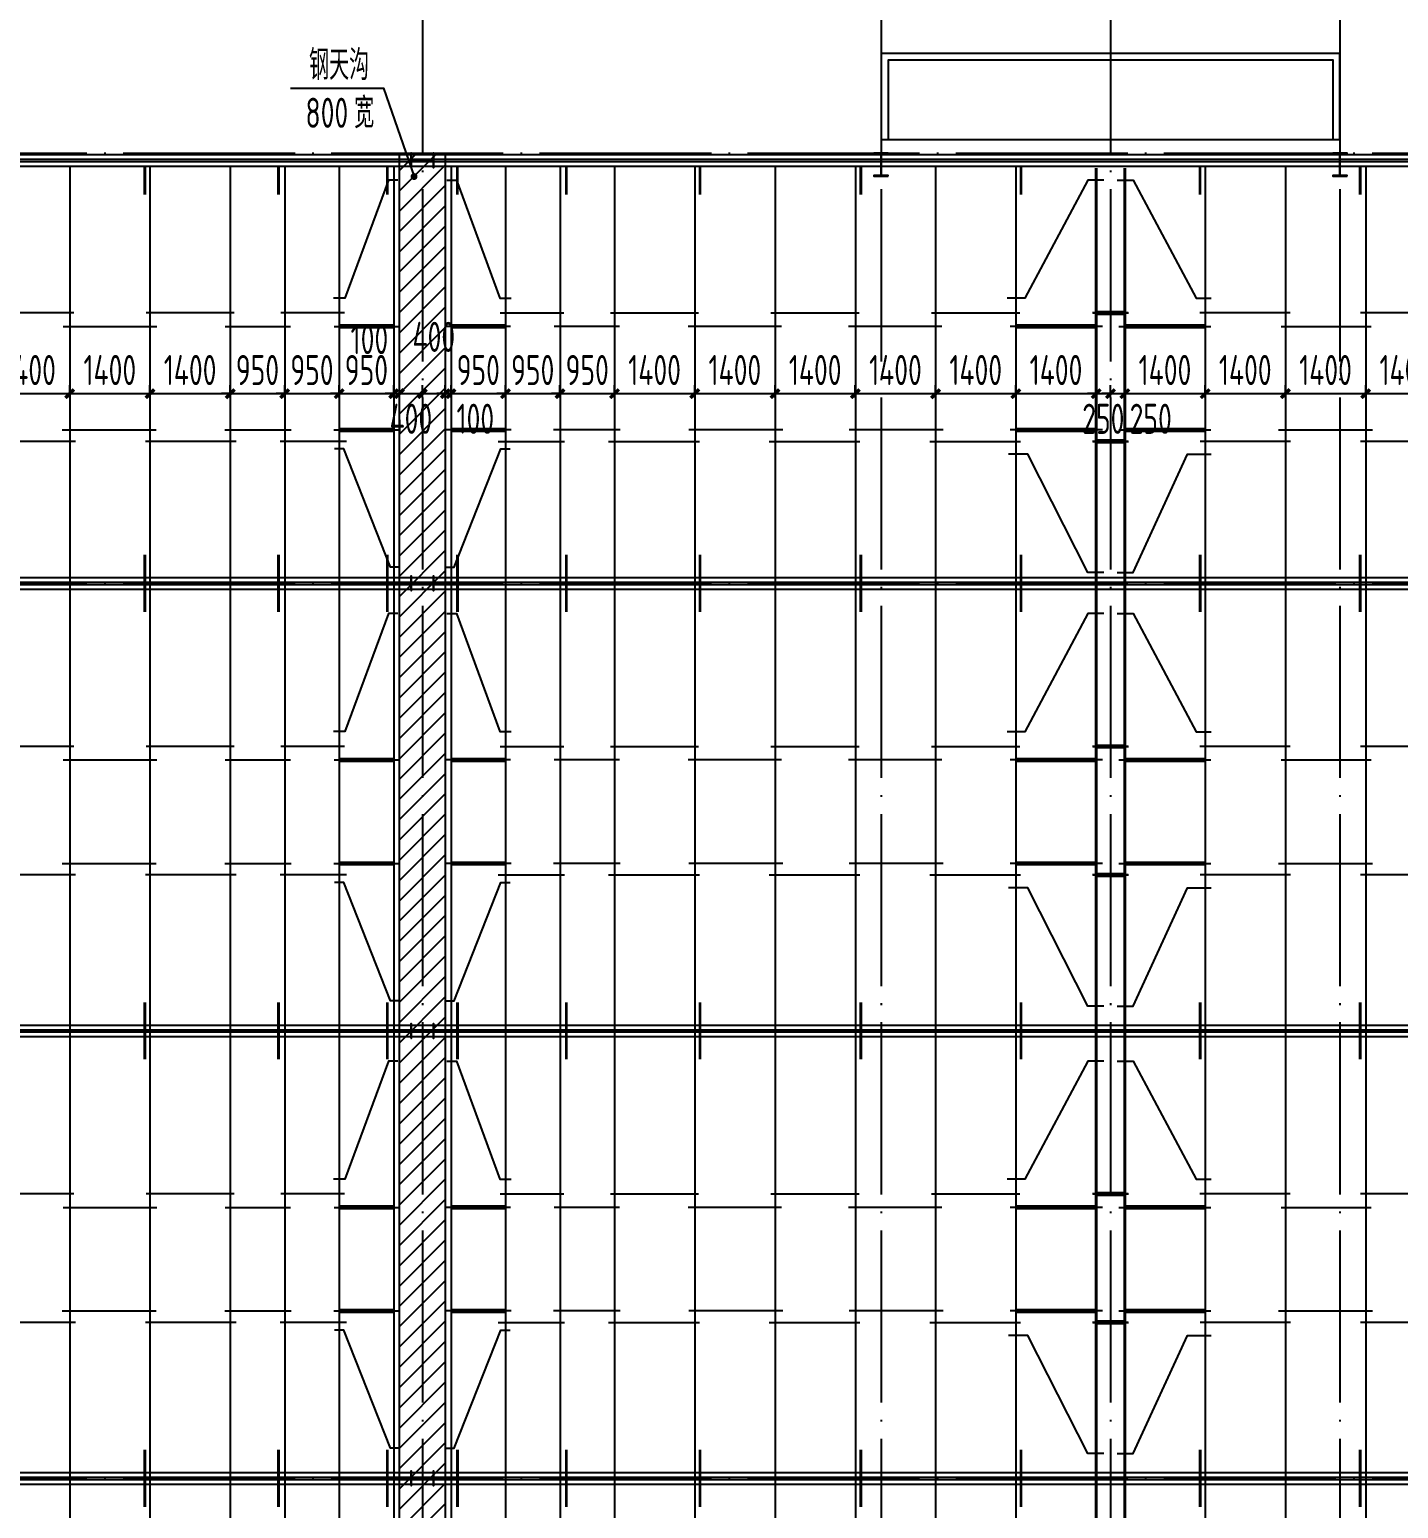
# Model space of a CAD drawing. Header units: millimetres. Extents: x 6950065 to 7140129, y 16284814 to 19754034.
# Drawn here: x 6993688 to 7017559, y 18402698 to 18428478 of the extents above; entities that cross this region are included whole.
import ezdxf

# ---------------------------------------------------------------- set-up
doc = ezdxf.new("R2010")
doc.units = ezdxf.units.MM
doc.header["$LTSCALE"] = 1500
doc.header["$MEASUREMENT"] = 0
doc.linetypes.add('DOTE', pattern=[2.42, 2, -0.2, 0.02, -0.2])
doc.layers.get('Defpoints').update_dxf_attribs({"color": 1})
for name, color, linetype in [('AXIS_外部', 171, 'Continuous'), ('COLUMN', 2, 'Continuous'), ('C型钢', 6, 'Continuous'), ('dim', 7, 'Continuous'), ('DOTE', 250, 'DOTE'), ('HANDRAIL', 3, 'Continuous'), ('S-TEXT', 7, 'Continuous'), ('SURFACE', 6, 'Continuous'), ('WINDOW', 140, 'Continuous')]:
    doc.layers.add(name, color=color, linetype=linetype)
doc.styles.add('TSSD_Dimension', font='Tssdeng.shx', dxfattribs={"width": 0.7, "bigfont": 'hztxt.shx'})
doc.styles.add('TSSD_REIN', font='tssdeng.shx', dxfattribs={"width": 0.7, "bigfont": 'tssdchn.shx'})
doc.dimstyles.new('TSSD_150_150', dxfattribs={"dimtxt": 525, "dimasz": 150, "dimexe": 150, "dimexo": 375, "dimgap": 150, "dimtad": 1, "dimdec": 0, "dimzin": 0, "dimdsep": 46, "dimtxsty": 'TSSD_Dimension', "dimblk": 'ARCHTICK', "dimcen": 0, "dimdle": 150, "dimclrt": 7, "dimadec": 0, "dimazin": 0, "dimtfac": 1, "dimtdec": 0, "dimtix": 1, "dimtmove": 2, "dimatfit": 3, "dimfxl": 0, "dimtolj": 1, "dimtzin": 0, "dimarcsym": 0})

# ---------------------------------------------------------------- blocks, each defined once
blk = doc.blocks.new('A$C3ACC4A1C')
at = {"layer": 'COLUMN'}
h = blk.add_hatch(color=256, dxfattribs=at)
h.paths.add_polyline_path([(125, 400), (0, 400), (0, 388), (120, 388), (120, 200), (125, 200)])
h.paths.add_polyline_path([(250, 400), (125, 400), (125, 200), (130, 200), (130, 388), (250, 388)])
h.paths.add_polyline_path([(250, 12), (130, 12), (130, 200), (125, 200), (125, 0), (250, 0)])
h.paths.add_polyline_path([(125, 200), (120, 200), (120, 12), (0, 12), (0, 0), (125, 0)])
blk.add_lwpolyline([(0, 0), (0, 12), (120, 12), (120, 388), (0, 388), (0, 400), (250, 400), (250, 388), (130, 388), (130, 12), (250, 12), (250, 0)], close=True, dxfattribs=at)
blk = doc.blocks.new('fghgjhjkh')
at = {"color": 35, "linetype": 'ByBlock', "ltscale": 3}
for p, q in [((5065372, 18794990), (5112572, 18794990)), ((5065372, 18794910), (5112572, 18794910)), ((5065372, 18794870), (5112572, 18794870)), ((5065372, 18794790), (5112572, 18794790))]:
    blk.add_line(p, q, dxfattribs=at)
blk = doc.blocks.new('fdghgfhgfhgfh')
at = {"layer": 'COLUMN'}
for p, q in [((5077279, 18680572), (5076658, 18680572)), ((5076665, 18680572), (5077287, 18680572)), ((5080093, 18680572), (5078555, 18680572)), ((5082893, 18680572), (5081355, 18680572)), ((5085693, 18680572), (5084155, 18680572)), ((5087617, 18680572), (5086505, 18680572)), ((5077279, 18678333), (5076658, 18678333)), ((5076665, 18678333), (5077287, 18678333)), ((5080125, 18678333), (5078542, 18678333)), ((5082925, 18678333), (5081342, 18678333)), ((5085725, 18678333), (5084142, 18678333)), ((5087648, 18678333), (5086492, 18678333))]:
    blk.add_line(p, q, dxfattribs=at)
at = {"layer": 'COLUMN', "color": 2, "const_width": 80}
for points in [[(5077222, 18680572), (5076722, 18680572)], [(5076722, 18680572), (5077222, 18680572)], [(5077222, 18680337), (5078622, 18680337)], [(5087522, 18680337), (5088472, 18680337)], [(5077222, 18678533), (5078622, 18678533)], [(5087522, 18678533), (5088472, 18678533)], [(5077222, 18678333), (5076722, 18678333)], [(5076722, 18678333), (5077222, 18678333)]]:
    blk.add_lwpolyline(points, dxfattribs=at)
at = {"layer": 'COLUMN', "color": 2}
for points in [[(5077115, 18680337), (5078721, 18680337)], [(5079911, 18680337), (5081539, 18680337)], [(5082711, 18680337), (5084339, 18680337)], [(5085534, 18680337), (5086675, 18680337)], [(5087434, 18680337), (5088575, 18680337)], [(5077115, 18678533), (5078721, 18678533)], [(5079888, 18678533), (5081528, 18678533)], [(5082688, 18678533), (5084328, 18678533)], [(5085526, 18678533), (5086687, 18678533)], [(5087426, 18678533), (5088587, 18678533)]]:
    blk.add_lwpolyline(points, dxfattribs=at)
at = {"layer": 'SURFACE'}
for points in [[(5077089, 18682888), (5077369, 18682888), (5078466, 18680828), (5078777, 18680828)], [(5088547, 18682888), (5088380, 18682888), (5087622, 18680831), (5087423, 18680831)], [(5088552, 18676139), (5088418, 18676139), (5087602, 18678200), (5087442, 18678200)], [(5077089, 18676046), (5077369, 18676046), (5078417, 18678107), (5078753, 18678107)]]:
    blk.add_lwpolyline(points, dxfattribs=at)
blk = doc.blocks.new('dfgfdgfdgd')
at = {"layer": 'COLUMN'}
for p, q in [((5066440, 18680572), (5067559, 18680572)), ((5068240, 18680572), (5069815, 18680572)), ((5071040, 18680572), (5072615, 18680572)), ((5073840, 18680572), (5075415, 18680572)), ((5066434, 18678333), (5067572, 18678333)), ((5068234, 18678333), (5069811, 18678333)), ((5071034, 18678333), (5072611, 18678333)), ((5073834, 18678333), (5075411, 18678333))]:
    blk.add_line(p, q, dxfattribs=at)
at = {"layer": 'COLUMN', "color": 2}
for points in [[(5066594, 18680337), (5065528, 18680337)], [(5068394, 18680337), (5067328, 18680337)], [(5071195, 18680337), (5069627, 18680337)], [(5073995, 18680337), (5072427, 18680337)], [(5076829, 18680337), (5075223, 18680337)], [(5066592, 18678533), (5065507, 18678533)], [(5068392, 18678533), (5067307, 18678533)], [(5071245, 18678533), (5069605, 18678533)], [(5074045, 18678533), (5072405, 18678533)], [(5076829, 18678533), (5075223, 18678533)]]:
    blk.add_lwpolyline(points, dxfattribs=at)
at = {"layer": 'COLUMN', "color": 2, "const_width": 80}
for points in [[(5066522, 18680337), (5065622, 18680337)], [(5076722, 18680337), (5075323, 18680337)], [(5066522, 18678533), (5065622, 18678533)], [(5076722, 18678533), (5075323, 18678533)]]:
    blk.add_lwpolyline(points, dxfattribs=at)
at = {"layer": 'SURFACE'}
for points in [[(5065565, 18682888), (5065734, 18682888), (5066436, 18680828), (5066609, 18680828)], [(5076856, 18682888), (5076576, 18682888), (5075479, 18680828), (5075217, 18680828)], [(5065537, 18676139), (5065707, 18676139), (5066436, 18678200), (5066609, 18678200)], [(5076856, 18676046), (5076576, 18676046), (5075628, 18678107), (5075217, 18678107)]]:
    blk.add_lwpolyline(points, dxfattribs=at)
blk = doc.blocks.new('dfgfdgdfgdgfdgd')
at = {"layer": 'C型钢', "color": 4, "const_width": 50}
for points in [[(5065699, 18683132), (5065699, 18682634)], [(5067482, 18683132), (5067482, 18682634)], [(5069813, 18683132), (5069813, 18682634)], [(5072618, 18683132), (5072618, 18682634)], [(5075411, 18683132), (5075411, 18682634)], [(5078533, 18683132), (5078533, 18682634)], [(5081326, 18683132), (5081326, 18682634)], [(5084131, 18683132), (5084131, 18682634)], [(5086463, 18683132), (5086463, 18682634)], [(5088362, 18683132), (5088362, 18682634)]]:
    blk.add_lwpolyline(points, dxfattribs=at)
blk = doc.blocks.new('jklj')
at = {"layer": 'C型钢', "color": 3}
blk.add_blockref('dfgfdgdfgdgfdgd', (0, -6777), dxfattribs=at)
at = {"layer": 'C型钢', "color": 3, "xscale": -1}
blk.add_blockref('dfgfdgdfgdgfdgd', (10177945, -6777), dxfattribs=at)
blk = doc.blocks.new('_ArchTick')
at = {"color": 0, "linetype": 'ByBlock', "const_width": 0.4}
blk.add_lwpolyline([(-0.5, -0.5), (0.5, 0.5)], dxfattribs=at)
blk = doc.blocks.new('*D1262')
at = {"layer": 'Defpoints', "color": 0}
for p in [(6994388, 18422131), (6992988, 18421692), (6994388, 18421692)]:
    blk.add_point(p, dxfattribs=at)
at = {"layer": 'dim', "color": 0, "lineweight": -2}
for p, q in [((6992988, 18422067), (6992988, 18422281)), ((6994388, 18422067), (6994388, 18422281)), ((6992838, 18422131), (6994538, 18422131))]:
    blk.add_line(p, q, dxfattribs=at)
at = {"layer": 'dim', "color": 0, "lineweight": -2, "xscale": 150, "yscale": 150, "zscale": 150, "rotation": 180}
blk.add_blockref('_ArchTick', (6992988, 18422131), dxfattribs=at)
at = {"layer": 'dim', "color": 0, "lineweight": -2, "xscale": 150, "yscale": 150, "zscale": 150}
blk.add_blockref('_ArchTick', (6994388, 18422131), dxfattribs=at)
at = {"layer": 'dim', "color": 7, "insert": (6993688, 18422543), "char_height": 525, "attachment_point": 5, "style": 'TSSD_Dimension'}
blk.add_mtext('\\A1;1400', dxfattribs=at)
blk = doc.blocks.new('*D1263')
at = {"layer": 'Defpoints', "color": 0}
for p in [(6995788, 18422131), (6994388, 18421692), (6995788, 18421692)]:
    blk.add_point(p, dxfattribs=at)
at = {"layer": 'dim', "color": 0, "lineweight": -2}
for p, q in [((6994388, 18422067), (6994388, 18422281)), ((6995788, 18422067), (6995788, 18422281)), ((6994238, 18422131), (6995938, 18422131))]:
    blk.add_line(p, q, dxfattribs=at)
at = {"layer": 'dim', "color": 0, "lineweight": -2, "xscale": 150, "yscale": 150, "zscale": 150, "rotation": 180}
blk.add_blockref('_ArchTick', (6994388, 18422131), dxfattribs=at)
at = {"layer": 'dim', "color": 0, "lineweight": -2, "xscale": 150, "yscale": 150, "zscale": 150}
blk.add_blockref('_ArchTick', (6995788, 18422131), dxfattribs=at)
at = {"layer": 'dim', "color": 7, "insert": (6995088, 18422543), "char_height": 525, "attachment_point": 5, "style": 'TSSD_Dimension'}
blk.add_mtext('\\A1;1400', dxfattribs=at)
blk = doc.blocks.new('*D1264')
at = {"layer": 'Defpoints', "color": 0}
for p in [(6997188, 18422131), (6995788, 18421692), (6997188, 18421692)]:
    blk.add_point(p, dxfattribs=at)
at = {"layer": 'dim', "color": 0, "lineweight": -2}
for p, q in [((6995788, 18422067), (6995788, 18422281)), ((6997188, 18422067), (6997188, 18422281)), ((6995638, 18422131), (6997338, 18422131))]:
    blk.add_line(p, q, dxfattribs=at)
at = {"layer": 'dim', "color": 0, "lineweight": -2, "xscale": 150, "yscale": 150, "zscale": 150, "rotation": 180}
blk.add_blockref('_ArchTick', (6995788, 18422131), dxfattribs=at)
at = {"layer": 'dim', "color": 0, "lineweight": -2, "xscale": 150, "yscale": 150, "zscale": 150}
blk.add_blockref('_ArchTick', (6997188, 18422131), dxfattribs=at)
at = {"layer": 'dim', "color": 7, "insert": (6996488, 18422543), "char_height": 525, "attachment_point": 5, "style": 'TSSD_Dimension'}
blk.add_mtext('\\A1;1400', dxfattribs=at)
blk = doc.blocks.new('*D1265')
at = {"layer": 'Defpoints', "color": 0}
for p in [(6998138, 18422131), (6997188, 18421692), (6998138, 18421692)]:
    blk.add_point(p, dxfattribs=at)
at = {"layer": 'dim', "color": 0, "lineweight": -2}
for p, q in [((6997188, 18422067), (6997188, 18422281)), ((6998138, 18422067), (6998138, 18422281)), ((6997188, 18422131), (6997038, 18422131)), ((6997188, 18422131), (6998138, 18422131)), ((6998138, 18422131), (6998288, 18422131))]:
    blk.add_line(p, q, dxfattribs=at)
at = {"layer": 'dim', "color": 0, "lineweight": -2, "xscale": 150, "yscale": 150, "zscale": 150}
blk.add_blockref('_ArchTick', (6997188, 18422131), dxfattribs=at)
at = {"layer": 'dim', "color": 0, "lineweight": -2, "xscale": 150, "yscale": 150, "zscale": 150, "rotation": 180}
blk.add_blockref('_ArchTick', (6998138, 18422131), dxfattribs=at)
at = {"layer": 'dim', "color": 7, "insert": (6997663, 18422543), "char_height": 525, "attachment_point": 5, "style": 'TSSD_Dimension'}
blk.add_mtext('\\A1;950', dxfattribs=at)
blk = doc.blocks.new('*D1266')
at = {"layer": 'Defpoints', "color": 0}
for p in [(6999088, 18422131), (6998138, 18421692), (6999088, 18421692)]:
    blk.add_point(p, dxfattribs=at)
at = {"layer": 'dim', "color": 0, "lineweight": -2}
for p, q in [((6998138, 18422067), (6998138, 18422281)), ((6999088, 18422067), (6999088, 18422281)), ((6998138, 18422131), (6997988, 18422131)), ((6998138, 18422131), (6999088, 18422131)), ((6999088, 18422131), (6999238, 18422131))]:
    blk.add_line(p, q, dxfattribs=at)
at = {"layer": 'dim', "color": 0, "lineweight": -2, "xscale": 150, "yscale": 150, "zscale": 150}
blk.add_blockref('_ArchTick', (6998138, 18422131), dxfattribs=at)
at = {"layer": 'dim', "color": 0, "lineweight": -2, "xscale": 150, "yscale": 150, "zscale": 150, "rotation": 180}
blk.add_blockref('_ArchTick', (6999088, 18422131), dxfattribs=at)
at = {"layer": 'dim', "color": 7, "insert": (6998613, 18422543), "char_height": 525, "attachment_point": 5, "style": 'TSSD_Dimension'}
blk.add_mtext('\\A1;950', dxfattribs=at)
blk = doc.blocks.new('*D1267')
at = {"layer": 'Defpoints', "color": 0}
for p in [(7000038, 18422131), (6999088, 18421692), (7000038, 18421692)]:
    blk.add_point(p, dxfattribs=at)
at = {"layer": 'dim', "color": 0, "lineweight": -2}
for p, q in [((6999088, 18422067), (6999088, 18422281)), ((7000038, 18422067), (7000038, 18422281)), ((6999088, 18422131), (6998938, 18422131)), ((6999088, 18422131), (7000038, 18422131)), ((7000038, 18422131), (7000188, 18422131))]:
    blk.add_line(p, q, dxfattribs=at)
at = {"layer": 'dim', "color": 0, "lineweight": -2, "xscale": 150, "yscale": 150, "zscale": 150}
blk.add_blockref('_ArchTick', (6999088, 18422131), dxfattribs=at)
at = {"layer": 'dim', "color": 0, "lineweight": -2, "xscale": 150, "yscale": 150, "zscale": 150, "rotation": 180}
blk.add_blockref('_ArchTick', (7000038, 18422131), dxfattribs=at)
at = {"layer": 'dim', "color": 7, "insert": (6999563, 18422543), "char_height": 525, "attachment_point": 5, "style": 'TSSD_Dimension'}
blk.add_mtext('\\A1;950', dxfattribs=at)
blk = doc.blocks.new('*D1268')
at = {"layer": 'Defpoints', "color": 0}
for p in [(7000138, 18422131), (7000038, 18421692), (7000138, 18421692)]:
    blk.add_point(p, dxfattribs=at)
at = {"layer": 'dim', "color": 0, "lineweight": -2}
for p, q in [((7000038, 18422067), (7000038, 18422281)), ((7000138, 18422067), (7000138, 18422281)), ((7000038, 18422131), (6999888, 18422131)), ((7000038, 18422131), (7000138, 18422131)), ((7000138, 18422131), (7000288, 18422131))]:
    blk.add_line(p, q, dxfattribs=at)
at = {"layer": 'dim', "color": 0, "lineweight": -2, "xscale": 150, "yscale": 150, "zscale": 150}
blk.add_blockref('_ArchTick', (7000038, 18422131), dxfattribs=at)
at = {"layer": 'dim', "color": 0, "lineweight": -2, "xscale": 150, "yscale": 150, "zscale": 150, "rotation": 180}
blk.add_blockref('_ArchTick', (7000138, 18422131), dxfattribs=at)
at = {"layer": 'dim', "color": 7, "insert": (6999615, 18423083), "char_height": 525, "attachment_point": 5, "style": 'TSSD_Dimension'}
blk.add_mtext('\\A1;100', dxfattribs=at)
blk = doc.blocks.new('*D1269')
at = {"layer": 'Defpoints', "color": 0}
for p in [(7000538, 18422131), (7000138, 18421692), (7000538, 18421692)]:
    blk.add_point(p, dxfattribs=at)
at = {"layer": 'dim', "color": 0, "lineweight": -2}
for p, q in [((7000138, 18422067), (7000138, 18422281)), ((7000538, 18422067), (7000538, 18422281)), ((6999988, 18422131), (7000688, 18422131))]:
    blk.add_line(p, q, dxfattribs=at)
at = {"layer": 'dim', "color": 0, "lineweight": -2, "xscale": 150, "yscale": 150, "zscale": 150, "rotation": 180}
blk.add_blockref('_ArchTick', (7000138, 18422131), dxfattribs=at)
at = {"layer": 'dim', "color": 0, "lineweight": -2, "xscale": 150, "yscale": 150, "zscale": 150}
blk.add_blockref('_ArchTick', (7000538, 18422131), dxfattribs=at)
at = {"layer": 'dim', "color": 7, "insert": (7000338, 18421693), "char_height": 525, "attachment_point": 5, "style": 'TSSD_Dimension'}
blk.add_mtext('\\A1;400', dxfattribs=at)
blk = doc.blocks.new('*D1270')
at = {"layer": 'Defpoints', "color": 0}
for p in [(7000938, 18422131), (7000538, 18421692), (7000938, 18421692)]:
    blk.add_point(p, dxfattribs=at)
at = {"layer": 'dim', "color": 0, "lineweight": -2}
for p, q in [((7000538, 18422067), (7000538, 18422281)), ((7000938, 18422067), (7000938, 18422281)), ((7000388, 18422131), (7001088, 18422131))]:
    blk.add_line(p, q, dxfattribs=at)
at = {"layer": 'dim', "color": 0, "lineweight": -2, "xscale": 150, "yscale": 150, "zscale": 150, "rotation": 180}
blk.add_blockref('_ArchTick', (7000538, 18422131), dxfattribs=at)
at = {"layer": 'dim', "color": 0, "lineweight": -2, "xscale": 150, "yscale": 150, "zscale": 150}
blk.add_blockref('_ArchTick', (7000938, 18422131), dxfattribs=at)
at = {"layer": 'dim', "color": 7, "insert": (7000738, 18423121), "char_height": 525, "attachment_point": 5, "style": 'TSSD_Dimension'}
blk.add_mtext('\\A1;400', dxfattribs=at)
blk = doc.blocks.new('*D1271')
at = {"layer": 'Defpoints', "color": 0}
for p in [(7001038, 18422131), (7000938, 18421692), (7001038, 18421692)]:
    blk.add_point(p, dxfattribs=at)
at = {"layer": 'dim', "color": 0, "lineweight": -2}
for p, q in [((7000938, 18422067), (7000938, 18422281)), ((7001038, 18422067), (7001038, 18422281)), ((7000938, 18422131), (7000788, 18422131)), ((7000938, 18422131), (7001038, 18422131)), ((7001038, 18422131), (7001188, 18422131))]:
    blk.add_line(p, q, dxfattribs=at)
at = {"layer": 'dim', "color": 0, "lineweight": -2, "xscale": 150, "yscale": 150, "zscale": 150}
blk.add_blockref('_ArchTick', (7000938, 18422131), dxfattribs=at)
at = {"layer": 'dim', "color": 0, "lineweight": -2, "xscale": 150, "yscale": 150, "zscale": 150, "rotation": 180}
blk.add_blockref('_ArchTick', (7001038, 18422131), dxfattribs=at)
at = {"layer": 'dim', "color": 7, "insert": (7001462, 18421693), "char_height": 525, "attachment_point": 5, "style": 'TSSD_Dimension'}
blk.add_mtext('\\A1;100', dxfattribs=at)
blk = doc.blocks.new('*D1272')
at = {"layer": 'Defpoints', "color": 0}
for p in [(7001988, 18422131), (7001038, 18421692), (7001988, 18421692)]:
    blk.add_point(p, dxfattribs=at)
at = {"layer": 'dim', "color": 0, "lineweight": -2}
for p, q in [((7001038, 18422067), (7001038, 18422281)), ((7001988, 18422067), (7001988, 18422281)), ((7001038, 18422131), (7000888, 18422131)), ((7001038, 18422131), (7001988, 18422131)), ((7001988, 18422131), (7002138, 18422131))]:
    blk.add_line(p, q, dxfattribs=at)
at = {"layer": 'dim', "color": 0, "lineweight": -2, "xscale": 150, "yscale": 150, "zscale": 150}
blk.add_blockref('_ArchTick', (7001038, 18422131), dxfattribs=at)
at = {"layer": 'dim', "color": 0, "lineweight": -2, "xscale": 150, "yscale": 150, "zscale": 150, "rotation": 180}
blk.add_blockref('_ArchTick', (7001988, 18422131), dxfattribs=at)
at = {"layer": 'dim', "color": 7, "insert": (7001513, 18422543), "char_height": 525, "attachment_point": 5, "style": 'TSSD_Dimension'}
blk.add_mtext('\\A1;950', dxfattribs=at)
blk = doc.blocks.new('*D1273')
at = {"layer": 'Defpoints', "color": 0}
for p in [(7002938, 18422131), (7001988, 18421692), (7002938, 18421692)]:
    blk.add_point(p, dxfattribs=at)
at = {"layer": 'dim', "color": 0, "lineweight": -2}
for p, q in [((7001988, 18422067), (7001988, 18422281)), ((7002938, 18422067), (7002938, 18422281)), ((7001988, 18422131), (7001838, 18422131)), ((7001988, 18422131), (7002938, 18422131)), ((7002938, 18422131), (7003088, 18422131))]:
    blk.add_line(p, q, dxfattribs=at)
at = {"layer": 'dim', "color": 0, "lineweight": -2, "xscale": 150, "yscale": 150, "zscale": 150}
blk.add_blockref('_ArchTick', (7001988, 18422131), dxfattribs=at)
at = {"layer": 'dim', "color": 0, "lineweight": -2, "xscale": 150, "yscale": 150, "zscale": 150, "rotation": 180}
blk.add_blockref('_ArchTick', (7002938, 18422131), dxfattribs=at)
at = {"layer": 'dim', "color": 7, "insert": (7002463, 18422543), "char_height": 525, "attachment_point": 5, "style": 'TSSD_Dimension'}
blk.add_mtext('\\A1;950', dxfattribs=at)
blk = doc.blocks.new('*D1274')
at = {"layer": 'Defpoints', "color": 0}
for p in [(7003888, 18422131), (7002938, 18421692), (7003888, 18421692)]:
    blk.add_point(p, dxfattribs=at)
at = {"layer": 'dim', "color": 0, "lineweight": -2}
for p, q in [((7002938, 18422067), (7002938, 18422281)), ((7003888, 18422067), (7003888, 18422281)), ((7002938, 18422131), (7002788, 18422131)), ((7002938, 18422131), (7003888, 18422131)), ((7003888, 18422131), (7004038, 18422131))]:
    blk.add_line(p, q, dxfattribs=at)
at = {"layer": 'dim', "color": 0, "lineweight": -2, "xscale": 150, "yscale": 150, "zscale": 150}
blk.add_blockref('_ArchTick', (7002938, 18422131), dxfattribs=at)
at = {"layer": 'dim', "color": 0, "lineweight": -2, "xscale": 150, "yscale": 150, "zscale": 150, "rotation": 180}
blk.add_blockref('_ArchTick', (7003888, 18422131), dxfattribs=at)
at = {"layer": 'dim', "color": 7, "insert": (7003413, 18422543), "char_height": 525, "attachment_point": 5, "style": 'TSSD_Dimension'}
blk.add_mtext('\\A1;950', dxfattribs=at)
blk = doc.blocks.new('*D1275')
at = {"layer": 'Defpoints', "color": 0}
for p in [(7005288, 18422131), (7003888, 18421692), (7005288, 18421692)]:
    blk.add_point(p, dxfattribs=at)
at = {"layer": 'dim', "color": 0, "lineweight": -2}
for p, q in [((7003888, 18422067), (7003888, 18422281)), ((7005288, 18422067), (7005288, 18422281)), ((7003738, 18422131), (7005438, 18422131))]:
    blk.add_line(p, q, dxfattribs=at)
at = {"layer": 'dim', "color": 0, "lineweight": -2, "xscale": 150, "yscale": 150, "zscale": 150, "rotation": 180}
blk.add_blockref('_ArchTick', (7003888, 18422131), dxfattribs=at)
at = {"layer": 'dim', "color": 0, "lineweight": -2, "xscale": 150, "yscale": 150, "zscale": 150}
blk.add_blockref('_ArchTick', (7005288, 18422131), dxfattribs=at)
at = {"layer": 'dim', "color": 7, "insert": (7004588, 18422543), "char_height": 525, "attachment_point": 5, "style": 'TSSD_Dimension'}
blk.add_mtext('\\A1;1400', dxfattribs=at)
blk = doc.blocks.new('*D1276')
at = {"layer": 'Defpoints', "color": 0}
for p in [(7006688, 18422131), (7005288, 18421692), (7006688, 18421692)]:
    blk.add_point(p, dxfattribs=at)
at = {"layer": 'dim', "color": 0, "lineweight": -2}
for p, q in [((7005288, 18422067), (7005288, 18422281)), ((7006688, 18422067), (7006688, 18422281)), ((7005138, 18422131), (7006838, 18422131))]:
    blk.add_line(p, q, dxfattribs=at)
at = {"layer": 'dim', "color": 0, "lineweight": -2, "xscale": 150, "yscale": 150, "zscale": 150, "rotation": 180}
blk.add_blockref('_ArchTick', (7005288, 18422131), dxfattribs=at)
at = {"layer": 'dim', "color": 0, "lineweight": -2, "xscale": 150, "yscale": 150, "zscale": 150}
blk.add_blockref('_ArchTick', (7006688, 18422131), dxfattribs=at)
at = {"layer": 'dim', "color": 7, "insert": (7005988, 18422543), "char_height": 525, "attachment_point": 5, "style": 'TSSD_Dimension'}
blk.add_mtext('\\A1;1400', dxfattribs=at)
blk = doc.blocks.new('*D1277')
at = {"layer": 'Defpoints', "color": 0}
for p in [(7008088, 18422131), (7006688, 18421692), (7008088, 18421692)]:
    blk.add_point(p, dxfattribs=at)
at = {"layer": 'dim', "color": 0, "lineweight": -2}
for p, q in [((7006688, 18422067), (7006688, 18422281)), ((7008088, 18422067), (7008088, 18422281)), ((7006538, 18422131), (7008238, 18422131))]:
    blk.add_line(p, q, dxfattribs=at)
at = {"layer": 'dim', "color": 0, "lineweight": -2, "xscale": 150, "yscale": 150, "zscale": 150, "rotation": 180}
blk.add_blockref('_ArchTick', (7006688, 18422131), dxfattribs=at)
at = {"layer": 'dim', "color": 0, "lineweight": -2, "xscale": 150, "yscale": 150, "zscale": 150}
blk.add_blockref('_ArchTick', (7008088, 18422131), dxfattribs=at)
at = {"layer": 'dim', "color": 7, "insert": (7007388, 18422543), "char_height": 525, "attachment_point": 5, "style": 'TSSD_Dimension'}
blk.add_mtext('\\A1;1400', dxfattribs=at)
blk = doc.blocks.new('*D1278')
at = {"layer": 'Defpoints', "color": 0}
for p in [(7009488, 18422131), (7008088, 18421692), (7009488, 18421692)]:
    blk.add_point(p, dxfattribs=at)
at = {"layer": 'dim', "color": 0, "lineweight": -2}
for p, q in [((7008088, 18422067), (7008088, 18422281)), ((7009488, 18422067), (7009488, 18422281)), ((7007938, 18422131), (7009638, 18422131))]:
    blk.add_line(p, q, dxfattribs=at)
at = {"layer": 'dim', "color": 0, "lineweight": -2, "xscale": 150, "yscale": 150, "zscale": 150, "rotation": 180}
blk.add_blockref('_ArchTick', (7008088, 18422131), dxfattribs=at)
at = {"layer": 'dim', "color": 0, "lineweight": -2, "xscale": 150, "yscale": 150, "zscale": 150}
blk.add_blockref('_ArchTick', (7009488, 18422131), dxfattribs=at)
at = {"layer": 'dim', "color": 7, "insert": (7008788, 18422543), "char_height": 525, "attachment_point": 5, "style": 'TSSD_Dimension'}
blk.add_mtext('\\A1;1400', dxfattribs=at)
blk = doc.blocks.new('*D1279')
at = {"layer": 'Defpoints', "color": 0}
for p in [(7010888, 18422131), (7009488, 18421692), (7010888, 18421692)]:
    blk.add_point(p, dxfattribs=at)
at = {"layer": 'dim', "color": 0, "lineweight": -2}
for p, q in [((7009488, 18422067), (7009488, 18422281)), ((7010888, 18422067), (7010888, 18422281)), ((7009338, 18422131), (7011038, 18422131))]:
    blk.add_line(p, q, dxfattribs=at)
at = {"layer": 'dim', "color": 0, "lineweight": -2, "xscale": 150, "yscale": 150, "zscale": 150, "rotation": 180}
blk.add_blockref('_ArchTick', (7009488, 18422131), dxfattribs=at)
at = {"layer": 'dim', "color": 0, "lineweight": -2, "xscale": 150, "yscale": 150, "zscale": 150}
blk.add_blockref('_ArchTick', (7010888, 18422131), dxfattribs=at)
at = {"layer": 'dim', "color": 7, "insert": (7010188, 18422543), "char_height": 525, "attachment_point": 5, "style": 'TSSD_Dimension'}
blk.add_mtext('\\A1;1400', dxfattribs=at)
blk = doc.blocks.new('*D1280')
at = {"layer": 'Defpoints', "color": 0}
for p in [(7012288, 18422131), (7010888, 18421692), (7012288, 18421692)]:
    blk.add_point(p, dxfattribs=at)
at = {"layer": 'dim', "color": 0, "lineweight": -2}
for p, q in [((7010888, 18422067), (7010888, 18422281)), ((7012288, 18422067), (7012288, 18422281)), ((7010738, 18422131), (7012438, 18422131))]:
    blk.add_line(p, q, dxfattribs=at)
at = {"layer": 'dim', "color": 0, "lineweight": -2, "xscale": 150, "yscale": 150, "zscale": 150, "rotation": 180}
blk.add_blockref('_ArchTick', (7010888, 18422131), dxfattribs=at)
at = {"layer": 'dim', "color": 0, "lineweight": -2, "xscale": 150, "yscale": 150, "zscale": 150}
blk.add_blockref('_ArchTick', (7012288, 18422131), dxfattribs=at)
at = {"layer": 'dim', "color": 7, "insert": (7011588, 18422543), "char_height": 525, "attachment_point": 5, "style": 'TSSD_Dimension'}
blk.add_mtext('\\A1;1400', dxfattribs=at)
blk = doc.blocks.new('*D1281')
at = {"layer": 'Defpoints', "color": 0}
for p in [(7012538, 18422131), (7012288, 18421692), (7012538, 18421692)]:
    blk.add_point(p, dxfattribs=at)
at = {"layer": 'dim', "color": 0, "lineweight": -2}
for p, q in [((7012288, 18422067), (7012288, 18422281)), ((7012538, 18422067), (7012538, 18422281)), ((7012288, 18422131), (7012138, 18422131)), ((7012288, 18422131), (7012538, 18422131)), ((7012538, 18422131), (7012688, 18422131))]:
    blk.add_line(p, q, dxfattribs=at)
at = {"layer": 'dim', "color": 0, "lineweight": -2, "xscale": 150, "yscale": 150, "zscale": 150}
blk.add_blockref('_ArchTick', (7012288, 18422131), dxfattribs=at)
at = {"layer": 'dim', "color": 0, "lineweight": -2, "xscale": 150, "yscale": 150, "zscale": 150, "rotation": 180}
blk.add_blockref('_ArchTick', (7012538, 18422131), dxfattribs=at)
at = {"layer": 'dim', "color": 7, "insert": (7012413, 18421693), "char_height": 525, "attachment_point": 5, "style": 'TSSD_Dimension'}
blk.add_mtext('\\A1;250', dxfattribs=at)
blk = doc.blocks.new('*D1282')
at = {"layer": 'Defpoints', "color": 0}
for p in [(7012788, 18422131), (7012538, 18421692), (7012788, 18421692)]:
    blk.add_point(p, dxfattribs=at)
at = {"layer": 'dim', "color": 0, "lineweight": -2}
for p, q in [((7012538, 18422067), (7012538, 18422281)), ((7012788, 18422067), (7012788, 18422281)), ((7012538, 18422131), (7012388, 18422131)), ((7012538, 18422131), (7012788, 18422131)), ((7012788, 18422131), (7012938, 18422131))]:
    blk.add_line(p, q, dxfattribs=at)
at = {"layer": 'dim', "color": 0, "lineweight": -2, "xscale": 150, "yscale": 150, "zscale": 150}
blk.add_blockref('_ArchTick', (7012538, 18422131), dxfattribs=at)
at = {"layer": 'dim', "color": 0, "lineweight": -2, "xscale": 150, "yscale": 150, "zscale": 150, "rotation": 180}
blk.add_blockref('_ArchTick', (7012788, 18422131), dxfattribs=at)
at = {"layer": 'dim', "color": 7, "insert": (7013240, 18421693), "char_height": 525, "attachment_point": 5, "style": 'TSSD_Dimension'}
blk.add_mtext('\\A1;250', dxfattribs=at)
blk = doc.blocks.new('*D1283')
at = {"layer": 'Defpoints', "color": 0}
for p in [(7014188, 18422131), (7012788, 18421692), (7014188, 18421692)]:
    blk.add_point(p, dxfattribs=at)
at = {"layer": 'dim', "color": 0, "lineweight": -2}
for p, q in [((7012788, 18422067), (7012788, 18422281)), ((7014188, 18422067), (7014188, 18422281)), ((7012638, 18422131), (7014338, 18422131))]:
    blk.add_line(p, q, dxfattribs=at)
at = {"layer": 'dim', "color": 0, "lineweight": -2, "xscale": 150, "yscale": 150, "zscale": 150, "rotation": 180}
blk.add_blockref('_ArchTick', (7012788, 18422131), dxfattribs=at)
at = {"layer": 'dim', "color": 0, "lineweight": -2, "xscale": 150, "yscale": 150, "zscale": 150}
blk.add_blockref('_ArchTick', (7014188, 18422131), dxfattribs=at)
at = {"layer": 'dim', "color": 7, "insert": (7013488, 18422543), "char_height": 525, "attachment_point": 5, "style": 'TSSD_Dimension'}
blk.add_mtext('\\A1;1400', dxfattribs=at)
blk = doc.blocks.new('*D1284')
at = {"layer": 'Defpoints', "color": 0}
for p in [(7015588, 18422131), (7014188, 18421692), (7015588, 18421692)]:
    blk.add_point(p, dxfattribs=at)
at = {"layer": 'dim', "color": 0, "lineweight": -2}
for p, q in [((7014188, 18422067), (7014188, 18422281)), ((7015588, 18422067), (7015588, 18422281)), ((7014038, 18422131), (7015738, 18422131))]:
    blk.add_line(p, q, dxfattribs=at)
at = {"layer": 'dim', "color": 0, "lineweight": -2, "xscale": 150, "yscale": 150, "zscale": 150, "rotation": 180}
blk.add_blockref('_ArchTick', (7014188, 18422131), dxfattribs=at)
at = {"layer": 'dim', "color": 0, "lineweight": -2, "xscale": 150, "yscale": 150, "zscale": 150}
blk.add_blockref('_ArchTick', (7015588, 18422131), dxfattribs=at)
at = {"layer": 'dim', "color": 7, "insert": (7014888, 18422543), "char_height": 525, "attachment_point": 5, "style": 'TSSD_Dimension'}
blk.add_mtext('\\A1;1400', dxfattribs=at)
blk = doc.blocks.new('*D1285')
at = {"layer": 'Defpoints', "color": 0}
for p in [(7016988, 18422131), (7015588, 18421692), (7016988, 18421692)]:
    blk.add_point(p, dxfattribs=at)
at = {"layer": 'dim', "color": 0, "lineweight": -2}
for p, q in [((7015588, 18422067), (7015588, 18422281)), ((7016988, 18422067), (7016988, 18422281)), ((7015438, 18422131), (7017138, 18422131))]:
    blk.add_line(p, q, dxfattribs=at)
at = {"layer": 'dim', "color": 0, "lineweight": -2, "xscale": 150, "yscale": 150, "zscale": 150, "rotation": 180}
blk.add_blockref('_ArchTick', (7015588, 18422131), dxfattribs=at)
at = {"layer": 'dim', "color": 0, "lineweight": -2, "xscale": 150, "yscale": 150, "zscale": 150}
blk.add_blockref('_ArchTick', (7016988, 18422131), dxfattribs=at)
at = {"layer": 'dim', "color": 7, "insert": (7016288, 18422543), "char_height": 525, "attachment_point": 5, "style": 'TSSD_Dimension'}
blk.add_mtext('\\A1;1400', dxfattribs=at)
blk = doc.blocks.new('*D1286')
at = {"layer": 'Defpoints', "color": 0}
for p in [(7018388, 18422131), (7016988, 18421692), (7018388, 18421692)]:
    blk.add_point(p, dxfattribs=at)
at = {"layer": 'dim', "color": 0, "lineweight": -2}
for p, q in [((7016988, 18422067), (7016988, 18422281)), ((7018388, 18422067), (7018388, 18422281)), ((7016838, 18422131), (7018538, 18422131))]:
    blk.add_line(p, q, dxfattribs=at)
at = {"layer": 'dim', "color": 0, "lineweight": -2, "xscale": 150, "yscale": 150, "zscale": 150, "rotation": 180}
blk.add_blockref('_ArchTick', (7016988, 18422131), dxfattribs=at)
at = {"layer": 'dim', "color": 0, "lineweight": -2, "xscale": 150, "yscale": 150, "zscale": 150}
blk.add_blockref('_ArchTick', (7018388, 18422131), dxfattribs=at)
at = {"layer": 'dim', "color": 7, "insert": (7017688, 18422543), "char_height": 525, "attachment_point": 5, "style": 'TSSD_Dimension'}
blk.add_mtext('\\A1;1400', dxfattribs=at)

msp = doc.modelspace()

# ---------------------------------------------------------------- hatches: boundary and pattern name
at = {"layer": 'C型钢'}
h = msp.add_hatch(dxfattribs=at)
h.set_pattern_fill('ANSI31', scale=2000, style=0)
h.set_pattern_definition([(45, (1911566.23, -257033.43), (-176.7766953, 176.7766953), [])])
h.paths.add_polyline_path([(7000938.5, 18426323.5), (7000138.5, 18426323.5), (7000138.5, 18372323.5), (7000938.5, 18372323.5)])

# ---------------------------------------------------------------- linework, layer by layer
at = {"layer": 'C型钢', "color": 6}
msp.add_lwpolyline([(7000138.5, 18426323.5), (7000938.5, 18426323.5), (7000938.5, 18372323.5), (7000138.5, 18372323.5)], close=True, dxfattribs=at)
at = {"layer": 'DOTE', "color": 1}
for p, q in [((7000538.5, 18429323.5), (7000538.5, 18369323.5)), ((7008538.5, 18429323.5), (7008538.5, 18369323.5)), ((7012538.5, 18429323.5), (7012538.5, 18369323.5)), ((7016538.5, 18429323.5), (7016538.5, 18369323.5)), ((6973538.5, 18426323.5), (7027538.5, 18426323.5)), ((6973538.5, 18418823.5), (7029911.4, 18418823.5)), ((6973538.5, 18411023.5), (7029911.4, 18411023.5)), ((6973538.5, 18403223.5), (7029911.4, 18403223.5))]:
    msp.add_line(p, q, dxfattribs=at)
at = {"layer": 'HANDRAIL', "color": 3, "linetype": 'ByBlock'}
for p, q in [((6994388.5, 18426098.5), (6994388.5, 18372543.5)), ((6995788.5, 18426098.5), (6995788.5, 18372543.5)), ((6997188.5, 18426098.5), (6997188.5, 18372543.5)), ((6998138.5, 18426098.5), (6998138.5, 18372543.5)), ((6999088.5, 18426098.5), (6999088.5, 18372543.5)), ((7000038.5, 18426098.5), (7000038.5, 18372543.5)), ((7001038.5, 18426098.5), (7001038.5, 18372543.5)), ((7001988.5, 18426098.5), (7001988.5, 18372543.5)), ((7002938.5, 18426098.5), (7002938.5, 18372543.5)), ((7003888.5, 18426098.5), (7003888.5, 18372543.5)), ((7005288.5, 18426098.5), (7005288.5, 18372543.5)), ((7006688.5, 18426098.5), (7006688.5, 18372543.5)), ((7008088.5, 18426098.5), (7008088.5, 18372543.5)), ((7009488.5, 18426098.5), (7009488.5, 18372543.5)), ((7010888.5, 18426098.5), (7010888.5, 18372543.5)), ((7014188.5, 18426098.5), (7014188.5, 18372543.5)), ((7015588.5, 18426098.5), (7015588.5, 18372543.5)), ((7016988.5, 18426098.5), (7016988.5, 18372543.5))]:
    msp.add_line(p, q, dxfattribs=at)
at = {"layer": 'HANDRAIL', "color": 4, "linetype": 'ByBlock', "const_width": 50}
for points in [[(7012288.5, 18426063.4), (7012288.5, 18372508.4)], [(7012788.5, 18426063.4), (7012788.5, 18372508.4)]]:
    msp.add_lwpolyline(points, dxfattribs=at)
at = {"layer": 'S-TEXT', "color": 3}
msp.add_lwpolyline([(6998238.7, 18427454.5), (6999861.2, 18427454.5), (7000392.9, 18425915.4)], dxfattribs=at)
at = {"layer": 'S-TEXT', "color": 3, "const_width": 60}
msp.add_lwpolyline([(7000383.1, 18425943.7, 1), (7000402.7, 18425887, 1)], format="xyb", close=True, dxfattribs=at)
at = {"layer": 'WINDOW'}
msp.add_lwpolyline([(7016538.5, 18428063.5), (7008538.5, 18428063.5), (7008538.5, 18426563.5), (7016538.5, 18426563.5)], close=True, dxfattribs=at)
msp.add_lwpolyline([(7016418.5, 18426563.5), (7016418.5, 18427943.5), (7008658.5, 18427943.5), (7008658.5, 18426563.5)], dxfattribs=at)

# ---------------------------------------------------------------- block references
at = {"layer": 'AXIS_外部'}
for p in [(1911566.2, -368691.5), (1911566.2, -376066.5), (1911566.2, -383866.5), (1911566.2, -391666.5)]:
    msp.add_blockref('fghgjhjkh', p, dxfattribs=at)
at = {"layer": 'COLUMN', "xscale": -1, "rotation": 270}
for p in [(7000338.5, 18426073.5), (7000338.5, 18418698.5), (7000338.5, 18410898.5), (7000338.5, 18403098.5)]:
    msp.add_blockref('A$C3ACC4A1C', p, dxfattribs=at)
at = {"layer": 'COLUMN', "xscale": -1}
for p in [(7008663.5, 18425923.5), (7016663.5, 18425923.5)]:
    msp.add_blockref('A$C3ACC4A1C', p, dxfattribs=at)
at = {"layer": 'C型钢', "color": 3}
for name, p in [('dfgfdgdfgdgfdgd', (1911566.2, -257033.4)), ('fdghgfhgfhgfh', (1911566.2, -257033.4)), ('jklj', (1911566.2, -257033.4)), ('jklj', (1911566.2, -257531.6)), ('fdghgfhgfhgfh', (1911566.2, -264591.8)), ('jklj', (1911566.2, -264833.4)), ('jklj', (1911566.2, -265331.6)), ('fdghgfhgfhgfh', (1911566.2, -272391.8)), ('jklj', (1911566.2, -272633.4)), ('jklj', (1911566.2, -273131.6))]:
    msp.add_blockref(name, p, dxfattribs=at)
at = {"layer": 'C型钢', "color": 3, "xscale": -1}
for name, p in [('dfgfdgdfgdgfdgd', (12089510.7, -257033.4)), ('fdghgfhgfhgfh', (12089510.7, -257033.4)), ('dfgfdgfdgd', (12089510.7, -257033.4)), ('fdghgfhgfhgfh', (12089510.7, -264591.8)), ('dfgfdgfdgd', (12089510.7, -264591.8)), ('fdghgfhgfhgfh', (12089510.7, -272391.8)), ('dfgfdgfdgd', (12089510.7, -272391.8))]:
    msp.add_blockref(name, p, dxfattribs=at)

# ---------------------------------------------------------------- texts
at = {"layer": 'S-TEXT', "color": 3, "style": 'TSSD_REIN', "width": 0.7}
for s, p in [('钢天沟', (6998562.7, 18427598.6)), ('800', (6998500.4, 18426764.6)), ('宽', (6999348.5, 18426764.6))]:
    msp.add_text(s, height=525, dxfattribs=at).set_placement(p)

# ---------------------------------------------------------------- dimensions: what is measured, and where the dimension line sits
at = {"layer": 'dim'}
for base, p1, p2, picture, middle in [((7000138.5, 18422130.6), (7000038.5, 18421692.1), (7000138.5, 18421692.1), '*D1268', (6999615.1, 18423082.9)), ((7000938.5, 18422130.6), (7000538.5, 18421692.1), (7000938.5, 18421692.1), '*D1270', (7000738.5, 18423120.6)), ((7000538.5, 18422130.6), (7000138.5, 18421692.1), (7000538.5, 18421692.1), '*D1269', (7000338.5, 18421693.1)), ((7001038.5, 18422130.6), (7000938.5, 18421692.1), (7001038.5, 18421692.1), '*D1271', (7001461.9, 18421693.1)), ((7012538.5, 18422130.6), (7012288.5, 18421692.1), (7012538.5, 18421692.1), '*D1281', (7012413.5, 18421693.1)), ((7012788.5, 18422130.6), (7012538.5, 18421692.1), (7012788.5, 18421692.1), '*D1282', (7013240.1, 18421693.1))]:
    dim = msp.add_linear_dim(base=base, p1=p1, p2=p2, angle=180, dimstyle='TSSD_150_150', dxfattribs=at)
    dim.commit()
    dim.dimension.update_dxf_attribs({"geometry": picture, "text_midpoint": middle, "dimtype": 128})
for base, p1, p2, picture, middle in [((6994388.5, 18422130.6), (6992988.5, 18421692.1), (6994388.5, 18421692.1), '*D1262', (6993688.5, 18422543.1)), ((6995788.5, 18422130.6), (6994388.5, 18421692.1), (6995788.5, 18421692.1), '*D1263', (6995088.5, 18422543.1)), ((6997188.5, 18422130.6), (6995788.5, 18421692.1), (6997188.5, 18421692.1), '*D1264', (6996488.5, 18422543.1)), ((6998138.5, 18422130.6), (6997188.5, 18421692.1), (6998138.5, 18421692.1), '*D1265', (6997663.5, 18422543.1)), ((6999088.5, 18422130.6), (6998138.5, 18421692.1), (6999088.5, 18421692.1), '*D1266', (6998613.5, 18422543.1)), ((7000038.5, 18422130.6), (6999088.5, 18421692.1), (7000038.5, 18421692.1), '*D1267', (6999563.5, 18422543.1)), ((7001988.5, 18422130.6), (7001038.5, 18421692.1), (7001988.5, 18421692.1), '*D1272', (7001513.5, 18422543.1)), ((7002938.5, 18422130.6), (7001988.5, 18421692.1), (7002938.5, 18421692.1), '*D1273', (7002463.5, 18422543.1)), ((7003888.5, 18422130.6), (7002938.5, 18421692.1), (7003888.5, 18421692.1), '*D1274', (7003413.5, 18422543.1)), ((7005288.5, 18422130.6), (7003888.5, 18421692.1), (7005288.5, 18421692.1), '*D1275', (7004588.5, 18422543.1)), ((7006688.5, 18422130.6), (7005288.5, 18421692.1), (7006688.5, 18421692.1), '*D1276', (7005988.5, 18422543.1)), ((7008088.5, 18422130.6), (7006688.5, 18421692.1), (7008088.5, 18421692.1), '*D1277', (7007388.5, 18422543.1)), ((7009488.5, 18422130.6), (7008088.5, 18421692.1), (7009488.5, 18421692.1), '*D1278', (7008788.5, 18422543.1)), ((7010888.5, 18422130.6), (7009488.5, 18421692.1), (7010888.5, 18421692.1), '*D1279', (7010188.5, 18422543.1)), ((7012288.5, 18422130.6), (7010888.5, 18421692.1), (7012288.5, 18421692.1), '*D1280', (7011588.5, 18422543.1)), ((7014188.5, 18422130.6), (7012788.5, 18421692.1), (7014188.5, 18421692.1), '*D1283', (7013488.5, 18422543.1)), ((7015588.5, 18422130.6), (7014188.5, 18421692.1), (7015588.5, 18421692.1), '*D1284', (7014888.5, 18422543.1)), ((7016988.5, 18422130.6), (7015588.5, 18421692.1), (7016988.5, 18421692.1), '*D1285', (7016288.5, 18422543.1)), ((7018388.5, 18422130.6), (7016988.5, 18421692.1), (7018388.5, 18421692.1), '*D1286', (7017688.5, 18422543.1))]:
    dim = msp.add_linear_dim(base=base, p1=p1, p2=p2, angle=180, dimstyle='TSSD_150_150', dxfattribs=at)
    dim.commit()
    dim.dimension.update_dxf_attribs({"geometry": picture, "text_midpoint": middle})

doc.saveas('drawing.dxf')
